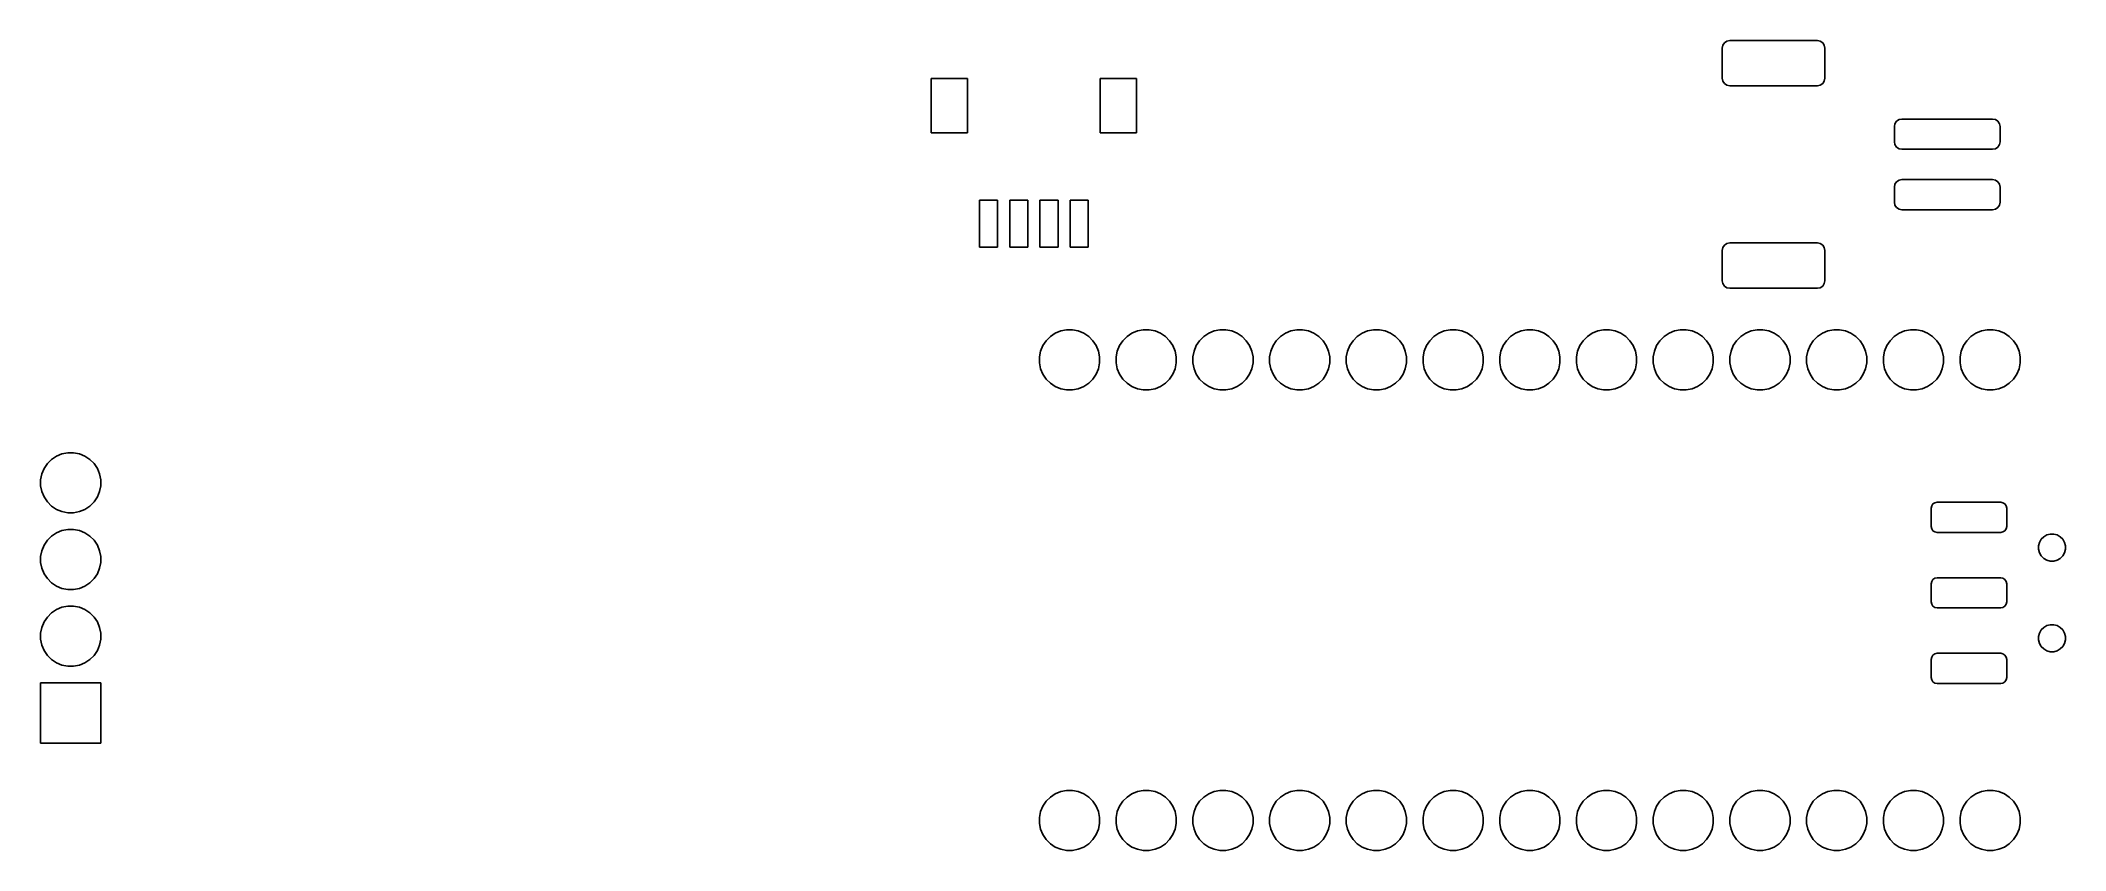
# Model space of a CAD drawing. Extents: x 144 to 211, y -95 to -68.2.
import ezdxf

# ---------------------------------------------------------------- set-up
doc = ezdxf.new("R2010")
doc.units = 0
doc.layers.add('BLACK', color=7, linetype='CONTINUOUS')

msp = doc.modelspace()

# ---------------------------------------------------------------- linework, layer by layer
at = {"layer": 'BLACK', "linetype": 'CONTINUOUS'}
for p, q in [((199.69903, -68.39433), (199.753224, -68.313224)), ((199.753224, -68.313224), (199.83433, -68.25903)), ((199.83433, -68.25903), (199.930002, -68.240001)), ((199.930002, -68.240001), (202.829999, -68.24)), ((202.829999, -68.24), (202.92567, -68.25903)), ((202.92567, -68.25903), (203.006776, -68.313224)), ((203.006776, -68.313224), (203.06097, -68.39433)), ((199.68, -68.490001), (199.69903, -68.39433)), ((199.680001, -69.489998), (199.68, -68.490001)), ((203.06097, -68.39433), (203.079999, -68.490002)), ((203.079999, -68.490002), (203.08, -69.489999)), ((173.49, -71.3), (173.49, -69.5)), ((173.49, -69.5), (174.69, -69.5)), ((174.69, -69.5), (174.69, -71.3)), ((179.09, -71.3), (179.09, -69.5)), ((179.09, -69.5), (180.29, -69.5)), ((180.29, -69.5), (180.29, -71.3)), ((199.69903, -69.58567), (199.680001, -69.489998)), ((199.753224, -69.666776), (199.69903, -69.58567)), ((199.83433, -69.72097), (199.753224, -69.666776)), ((199.930001, -69.74), (199.83433, -69.72097)), ((202.92567, -69.72097), (202.829998, -69.739999)), ((203.006776, -69.666776), (202.92567, -69.72097)), ((203.06097, -69.58567), (203.006776, -69.666776)), ((203.08, -69.489999), (203.06097, -69.58567)), ((202.829998, -69.739999), (199.930001, -69.74)), ((205.38, -71.09), (205.39903, -70.994329)), ((205.39903, -70.994329), (205.453223, -70.913223)), ((205.453223, -70.913223), (205.534329, -70.85903)), ((205.534329, -70.85903), (205.63, -70.84)), ((205.63, -70.84), (208.63, -70.84)), ((208.63, -70.84), (208.725671, -70.85903)), ((208.725671, -70.85903), (208.806777, -70.913223)), ((208.806777, -70.913223), (208.86097, -70.994329)), ((208.86097, -70.994329), (208.88, -71.09)), ((174.69, -71.3), (173.49, -71.3)), ((180.29, -71.3), (179.09, -71.3)), ((205.38, -71.59), (205.38, -71.09)), ((205.39903, -71.685671), (205.38, -71.59)), ((205.453223, -71.766777), (205.39903, -71.685671)), ((208.86097, -71.685671), (208.806777, -71.766777)), ((208.88, -71.59), (208.86097, -71.685671)), ((208.88, -71.09), (208.88, -71.59)), ((205.534329, -71.82097), (205.453223, -71.766777)), ((205.63, -71.84), (205.534329, -71.82097)), ((208.63, -71.84), (205.63, -71.84)), ((208.725671, -71.82097), (208.63, -71.84)), ((208.806777, -71.766777), (208.725671, -71.82097)), ((205.38, -73.09), (205.39903, -72.994329)), ((205.39903, -72.994329), (205.453223, -72.913223)), ((205.453223, -72.913223), (205.534329, -72.85903)), ((205.534329, -72.85903), (205.63, -72.84)), ((205.63, -72.84), (208.63, -72.84)), ((208.63, -72.84), (208.725671, -72.85903)), ((208.725671, -72.85903), (208.806777, -72.913223)), ((208.806777, -72.913223), (208.86097, -72.994329)), ((208.86097, -72.994329), (208.88, -73.09)), ((175.09, -75.075), (175.09, -73.525)), ((175.09, -73.525), (175.69, -73.525)), ((175.69, -73.525), (175.69, -75.075)), ((176.09, -75.075), (176.09, -73.525)), ((176.09, -73.525), (176.69, -73.525)), ((176.69, -73.525), (176.69, -75.075)), ((177.09, -75.075), (177.09, -73.525)), ((177.09, -73.525), (177.69, -73.525)), ((177.69, -73.525), (177.69, -75.075)), ((178.09, -75.075), (178.09, -73.525)), ((178.09, -73.525), (178.69, -73.525)), ((178.69, -73.525), (178.69, -75.075)), ((205.38, -73.59), (205.38, -73.09)), ((205.39903, -73.685671), (205.38, -73.59)), ((205.453223, -73.766777), (205.39903, -73.685671)), ((208.86097, -73.685671), (208.806777, -73.766777)), ((208.88, -73.59), (208.86097, -73.685671)), ((208.88, -73.09), (208.88, -73.59)), ((205.534329, -73.82097), (205.453223, -73.766777)), ((205.63, -73.84), (205.534329, -73.82097)), ((208.63, -73.84), (205.63, -73.84)), ((208.725671, -73.82097), (208.63, -73.84)), ((208.806777, -73.766777), (208.725671, -73.82097)), ((175.69, -75.075), (175.09, -75.075)), ((176.69, -75.075), (176.09, -75.075)), ((177.69, -75.075), (177.09, -75.075)), ((178.69, -75.075), (178.09, -75.075)), ((199.69903, -75.09433), (199.753224, -75.013224)), ((199.753224, -75.013224), (199.83433, -74.95903)), ((199.83433, -74.95903), (199.930002, -74.940001)), ((199.930002, -74.940001), (202.829999, -74.94)), ((202.829999, -74.94), (202.92567, -74.95903)), ((202.92567, -74.95903), (203.006776, -75.013224)), ((203.006776, -75.013224), (203.06097, -75.09433)), ((199.68, -75.190001), (199.69903, -75.09433)), ((199.680001, -76.189998), (199.68, -75.190001)), ((203.06097, -75.09433), (203.079999, -75.190002)), ((203.079999, -75.190002), (203.08, -76.189999)), ((199.69903, -76.28567), (199.680001, -76.189998)), ((199.753224, -76.366776), (199.69903, -76.28567)), ((199.83433, -76.42097), (199.753224, -76.366776)), ((199.930001, -76.44), (199.83433, -76.42097)), ((202.92567, -76.42097), (202.829998, -76.439999)), ((203.006776, -76.366776), (202.92567, -76.42097)), ((203.06097, -76.28567), (203.006776, -76.366776)), ((203.08, -76.189999), (203.06097, -76.28567)), ((202.829998, -76.439999), (199.930001, -76.44)), ((177.11306, -78.519706), (177.188079, -78.338594)), ((177.188079, -78.338594), (177.29699, -78.175598)), ((177.29699, -78.175598), (177.435607, -78.036981)), ((177.435607, -78.036981), (177.598603, -77.92807)), ((177.598603, -77.92807), (177.779715, -77.853051)), ((177.779715, -77.853051), (177.971983, -77.814806)), ((177.971983, -77.814806), (178.168017, -77.814806)), ((178.168017, -77.814806), (178.360285, -77.853051)), ((178.360285, -77.853051), (178.541397, -77.92807)), ((178.541397, -77.92807), (178.704393, -78.036981)), ((178.704393, -78.036981), (178.84301, -78.175598)), ((178.84301, -78.175598), (178.951921, -78.338594)), ((178.951921, -78.338594), (179.02694, -78.519706)), ((179.65306, -78.519706), (179.728079, -78.338594)), ((179.728079, -78.338594), (179.83699, -78.175598)), ((179.83699, -78.175598), (179.975607, -78.036981)), ((179.975607, -78.036981), (180.138603, -77.92807)), ((180.138603, -77.92807), (180.319715, -77.853051)), ((180.319715, -77.853051), (180.511983, -77.814806)), ((180.511983, -77.814806), (180.708017, -77.814806)), ((180.708017, -77.814806), (180.900285, -77.853051)), ((180.900285, -77.853051), (181.081397, -77.92807)), ((181.081397, -77.92807), (181.244393, -78.036981)), ((181.244393, -78.036981), (181.38301, -78.175598)), ((181.38301, -78.175598), (181.491921, -78.338594)), ((181.491921, -78.338594), (181.56694, -78.519706)), ((182.19306, -78.519706), (182.268079, -78.338594)), ((182.268079, -78.338594), (182.37699, -78.175598)), ((182.37699, -78.175598), (182.515607, -78.036981)), ((182.515607, -78.036981), (182.678603, -77.92807)), ((182.678603, -77.92807), (182.859715, -77.853051)), ((182.859715, -77.853051), (183.051983, -77.814806)), ((183.051983, -77.814806), (183.248017, -77.814806)), ((183.248017, -77.814806), (183.440285, -77.853051)), ((183.440285, -77.853051), (183.621397, -77.92807)), ((183.621397, -77.92807), (183.784393, -78.036981)), ((183.784393, -78.036981), (183.92301, -78.175598)), ((183.92301, -78.175598), (184.031921, -78.338594)), ((184.031921, -78.338594), (184.10694, -78.519706)), ((184.73306, -78.519706), (184.808079, -78.338594)), ((184.808079, -78.338594), (184.91699, -78.175598)), ((184.91699, -78.175598), (185.055607, -78.036981)), ((185.055607, -78.036981), (185.218603, -77.92807)), ((185.218603, -77.92807), (185.399715, -77.853051)), ((185.399715, -77.853051), (185.591983, -77.814806)), ((185.591983, -77.814806), (185.788017, -77.814806)), ((185.788017, -77.814806), (185.980285, -77.853051)), ((185.980285, -77.853051), (186.161397, -77.92807)), ((186.161397, -77.92807), (186.324393, -78.036981)), ((186.324393, -78.036981), (186.46301, -78.175598)), ((186.46301, -78.175598), (186.571921, -78.338594)), ((186.571921, -78.338594), (186.64694, -78.519706)), ((187.27306, -78.519706), (187.348079, -78.338594)), ((187.348079, -78.338594), (187.45699, -78.175598)), ((187.45699, -78.175598), (187.595607, -78.036981)), ((187.595607, -78.036981), (187.758603, -77.92807)), ((187.758603, -77.92807), (187.939715, -77.853051)), ((187.939715, -77.853051), (188.131983, -77.814806)), ((188.131983, -77.814806), (188.328017, -77.814806)), ((188.328017, -77.814806), (188.520285, -77.853051)), ((188.520285, -77.853051), (188.701397, -77.92807)), ((188.701397, -77.92807), (188.864393, -78.036981)), ((188.864393, -78.036981), (189.00301, -78.175598)), ((189.00301, -78.175598), (189.111921, -78.338594)), ((189.111921, -78.338594), (189.18694, -78.519706)), ((189.81306, -78.519706), (189.888079, -78.338594)), ((189.888079, -78.338594), (189.99699, -78.175598)), ((189.99699, -78.175598), (190.135607, -78.036981)), ((190.135607, -78.036981), (190.298603, -77.92807)), ((190.298603, -77.92807), (190.479715, -77.853051)), ((190.479715, -77.853051), (190.671983, -77.814806)), ((190.671983, -77.814806), (190.868017, -77.814806)), ((190.868017, -77.814806), (191.060285, -77.853051)), ((191.060285, -77.853051), (191.241397, -77.92807)), ((191.241397, -77.92807), (191.404393, -78.036981)), ((191.404393, -78.036981), (191.54301, -78.175598)), ((191.54301, -78.175598), (191.651921, -78.338594)), ((191.651921, -78.338594), (191.72694, -78.519706)), ((192.35306, -78.519706), (192.428079, -78.338594)), ((192.428079, -78.338594), (192.53699, -78.175598)), ((192.53699, -78.175598), (192.675607, -78.036981)), ((192.675607, -78.036981), (192.838603, -77.92807)), ((192.838603, -77.92807), (193.019715, -77.853051)), ((193.019715, -77.853051), (193.211983, -77.814806)), ((193.211983, -77.814806), (193.408017, -77.814806)), ((193.408017, -77.814806), (193.600285, -77.853051)), ((193.600285, -77.853051), (193.781397, -77.92807)), ((193.781397, -77.92807), (193.944393, -78.036981)), ((193.944393, -78.036981), (194.08301, -78.175598)), ((194.08301, -78.175598), (194.191921, -78.338594)), ((194.191921, -78.338594), (194.26694, -78.519706)), ((194.89306, -78.519706), (194.968079, -78.338594)), ((194.968079, -78.338594), (195.07699, -78.175598)), ((195.07699, -78.175598), (195.215607, -78.036981)), ((195.215607, -78.036981), (195.378603, -77.92807)), ((195.378603, -77.92807), (195.559715, -77.853051)), ((195.559715, -77.853051), (195.751983, -77.814806)), ((195.751983, -77.814806), (195.948017, -77.814806)), ((195.948017, -77.814806), (196.140285, -77.853051)), ((196.140285, -77.853051), (196.321397, -77.92807)), ((196.321397, -77.92807), (196.484393, -78.036981)), ((196.484393, -78.036981), (196.62301, -78.175598)), ((196.62301, -78.175598), (196.731921, -78.338594)), ((196.731921, -78.338594), (196.80694, -78.519706)), ((197.43306, -78.519706), (197.508079, -78.338594)), ((197.508079, -78.338594), (197.61699, -78.175598)), ((197.61699, -78.175598), (197.755607, -78.036981)), ((197.755607, -78.036981), (197.918603, -77.92807)), ((197.918603, -77.92807), (198.099715, -77.853051)), ((198.099715, -77.853051), (198.291983, -77.814806)), ((198.291983, -77.814806), (198.488017, -77.814806)), ((198.488017, -77.814806), (198.680285, -77.853051)), ((198.680285, -77.853051), (198.861397, -77.92807)), ((198.861397, -77.92807), (199.024393, -78.036981)), ((199.024393, -78.036981), (199.16301, -78.175598)), ((199.16301, -78.175598), (199.271921, -78.338594)), ((199.271921, -78.338594), (199.34694, -78.519706)), ((199.97306, -78.519706), (200.048079, -78.338594)), ((200.048079, -78.338594), (200.15699, -78.175598)), ((200.15699, -78.175598), (200.295607, -78.036981)), ((200.295607, -78.036981), (200.458603, -77.92807)), ((200.458603, -77.92807), (200.639715, -77.853051)), ((200.639715, -77.853051), (200.831983, -77.814806)), ((200.831983, -77.814806), (201.028017, -77.814806)), ((201.028017, -77.814806), (201.220285, -77.853051)), ((201.220285, -77.853051), (201.401397, -77.92807)), ((201.401397, -77.92807), (201.564393, -78.036981)), ((201.564393, -78.036981), (201.70301, -78.175598)), ((201.70301, -78.175598), (201.811921, -78.338594)), ((201.811921, -78.338594), (201.88694, -78.519706)), ((202.51306, -78.519706), (202.588079, -78.338594)), ((202.588079, -78.338594), (202.69699, -78.175598)), ((202.69699, -78.175598), (202.835607, -78.036981)), ((202.835607, -78.036981), (202.998603, -77.92807)), ((202.998603, -77.92807), (203.179715, -77.853051)), ((203.179715, -77.853051), (203.371983, -77.814806)), ((203.371983, -77.814806), (203.568017, -77.814806)), ((203.568017, -77.814806), (203.760285, -77.853051)), ((203.760285, -77.853051), (203.941397, -77.92807)), ((203.941397, -77.92807), (204.104393, -78.036981)), ((204.104393, -78.036981), (204.24301, -78.175598)), ((204.24301, -78.175598), (204.351921, -78.338594)), ((204.351921, -78.338594), (204.42694, -78.519706)), ((205.05306, -78.519706), (205.128079, -78.338594)), ((205.128079, -78.338594), (205.23699, -78.175598)), ((205.23699, -78.175598), (205.375607, -78.036981)), ((205.375607, -78.036981), (205.538603, -77.92807)), ((205.538603, -77.92807), (205.719715, -77.853051)), ((205.719715, -77.853051), (205.911983, -77.814806)), ((205.911983, -77.814806), (206.108017, -77.814806)), ((206.108017, -77.814806), (206.300285, -77.853051)), ((206.300285, -77.853051), (206.481397, -77.92807)), ((206.481397, -77.92807), (206.644393, -78.036981)), ((206.644393, -78.036981), (206.78301, -78.175598)), ((206.78301, -78.175598), (206.891921, -78.338594)), ((206.891921, -78.338594), (206.96694, -78.519706)), ((207.59306, -78.519706), (207.668079, -78.338594)), ((207.668079, -78.338594), (207.77699, -78.175598)), ((207.77699, -78.175598), (207.915607, -78.036981)), ((207.915607, -78.036981), (208.078603, -77.92807)), ((208.078603, -77.92807), (208.259715, -77.853051)), ((208.259715, -77.853051), (208.451983, -77.814806)), ((208.451983, -77.814806), (208.648017, -77.814806)), ((208.648017, -77.814806), (208.840285, -77.853051)), ((208.840285, -77.853051), (209.021397, -77.92807)), ((209.021397, -77.92807), (209.184393, -78.036981)), ((209.184393, -78.036981), (209.32301, -78.175598)), ((209.32301, -78.175598), (209.431921, -78.338594)), ((209.431921, -78.338594), (209.50694, -78.519706)), ((177.074815, -78.711974), (177.11306, -78.519706)), ((177.074815, -78.908008), (177.074815, -78.711974)), ((177.11306, -79.100276), (177.074815, -78.908008)), ((177.188079, -79.281388), (177.11306, -79.100276)), ((179.02694, -79.100276), (178.951921, -79.281388)), ((179.02694, -78.519706), (179.065185, -78.711974)), ((179.065185, -78.908008), (179.02694, -79.100276)), ((179.065185, -78.711974), (179.065185, -78.908008)), ((179.614815, -78.711974), (179.65306, -78.519706)), ((179.614815, -78.908008), (179.614815, -78.711974)), ((179.65306, -79.100276), (179.614815, -78.908008)), ((179.728079, -79.281388), (179.65306, -79.100276)), ((181.56694, -79.100276), (181.491921, -79.281388)), ((181.56694, -78.519706), (181.605185, -78.711974)), ((181.605185, -78.908008), (181.56694, -79.100276)), ((181.605185, -78.711974), (181.605185, -78.908008)), ((182.154815, -78.711974), (182.19306, -78.519706)), ((182.154815, -78.908008), (182.154815, -78.711974)), ((182.19306, -79.100276), (182.154815, -78.908008)), ((182.268079, -79.281388), (182.19306, -79.100276)), ((184.10694, -79.100276), (184.031921, -79.281388)), ((184.10694, -78.519706), (184.145185, -78.711974)), ((184.145185, -78.908008), (184.10694, -79.100276)), ((184.145185, -78.711974), (184.145185, -78.908008)), ((184.694815, -78.711974), (184.73306, -78.519706)), ((184.694815, -78.908008), (184.694815, -78.711974)), ((184.73306, -79.100276), (184.694815, -78.908008)), ((184.808079, -79.281388), (184.73306, -79.100276)), ((186.64694, -79.100276), (186.571921, -79.281388)), ((186.64694, -78.519706), (186.685185, -78.711974)), ((186.685185, -78.908008), (186.64694, -79.100276)), ((186.685185, -78.711974), (186.685185, -78.908008)), ((187.234815, -78.711974), (187.27306, -78.519706)), ((187.234815, -78.908008), (187.234815, -78.711974)), ((187.27306, -79.100276), (187.234815, -78.908008)), ((187.348079, -79.281388), (187.27306, -79.100276)), ((189.18694, -79.100276), (189.111921, -79.281388)), ((189.18694, -78.519706), (189.225185, -78.711974)), ((189.225185, -78.908008), (189.18694, -79.100276)), ((189.225185, -78.711974), (189.225185, -78.908008)), ((189.774815, -78.711974), (189.81306, -78.519706)), ((189.774815, -78.908008), (189.774815, -78.711974)), ((189.81306, -79.100276), (189.774815, -78.908008)), ((189.888079, -79.281388), (189.81306, -79.100276)), ((191.72694, -79.100276), (191.651921, -79.281388)), ((191.72694, -78.519706), (191.765185, -78.711974)), ((191.765185, -78.908008), (191.72694, -79.100276)), ((191.765185, -78.711974), (191.765185, -78.908008)), ((192.314815, -78.711974), (192.35306, -78.519706)), ((192.314815, -78.908008), (192.314815, -78.711974)), ((192.35306, -79.100276), (192.314815, -78.908008)), ((192.428079, -79.281388), (192.35306, -79.100276)), ((194.26694, -79.100276), (194.191921, -79.281388)), ((194.26694, -78.519706), (194.305185, -78.711974)), ((194.305185, -78.908008), (194.26694, -79.100276)), ((194.305185, -78.711974), (194.305185, -78.908008)), ((194.854815, -78.711974), (194.89306, -78.519706)), ((194.854815, -78.908008), (194.854815, -78.711974)), ((194.89306, -79.100276), (194.854815, -78.908008)), ((194.968079, -79.281388), (194.89306, -79.100276)), ((196.80694, -79.100276), (196.731921, -79.281388)), ((196.80694, -78.519706), (196.845185, -78.711974)), ((196.845185, -78.908008), (196.80694, -79.100276)), ((196.845185, -78.711974), (196.845185, -78.908008)), ((197.394815, -78.711974), (197.43306, -78.519706)), ((197.394815, -78.908008), (197.394815, -78.711974)), ((197.43306, -79.100276), (197.394815, -78.908008)), ((197.508079, -79.281388), (197.43306, -79.100276)), ((199.34694, -79.100276), (199.271921, -79.281388)), ((199.34694, -78.519706), (199.385185, -78.711974)), ((199.385185, -78.908008), (199.34694, -79.100276)), ((199.385185, -78.711974), (199.385185, -78.908008)), ((199.934815, -78.711974), (199.97306, -78.519706)), ((199.934815, -78.908008), (199.934815, -78.711974)), ((199.97306, -79.100276), (199.934815, -78.908008)), ((200.048079, -79.281388), (199.97306, -79.100276)), ((201.88694, -79.100276), (201.811921, -79.281388)), ((201.88694, -78.519706), (201.925185, -78.711974)), ((201.925185, -78.908008), (201.88694, -79.100276)), ((201.925185, -78.711974), (201.925185, -78.908008)), ((202.474815, -78.711974), (202.51306, -78.519706)), ((202.474815, -78.908008), (202.474815, -78.711974)), ((202.51306, -79.100276), (202.474815, -78.908008)), ((202.588079, -79.281388), (202.51306, -79.100276)), ((204.42694, -79.100276), (204.351921, -79.281388)), ((204.42694, -78.519706), (204.465185, -78.711974)), ((204.465185, -78.908008), (204.42694, -79.100276)), ((204.465185, -78.711974), (204.465185, -78.908008)), ((205.014815, -78.711974), (205.05306, -78.519706)), ((205.014815, -78.908008), (205.014815, -78.711974)), ((205.05306, -79.100276), (205.014815, -78.908008)), ((205.128079, -79.281388), (205.05306, -79.100276)), ((206.96694, -79.100276), (206.891921, -79.281388)), ((206.96694, -78.519706), (207.005185, -78.711974)), ((207.005185, -78.908008), (206.96694, -79.100276)), ((207.005185, -78.711974), (207.005185, -78.908008)), ((207.554815, -78.711974), (207.59306, -78.519706)), ((207.554815, -78.908008), (207.554815, -78.711974)), ((207.59306, -79.100276), (207.554815, -78.908008)), ((207.668079, -79.281388), (207.59306, -79.100276)), ((209.50694, -79.100276), (209.431921, -79.281388)), ((209.50694, -78.519706), (209.545185, -78.711974)), ((209.545185, -78.908008), (209.50694, -79.100276)), ((209.545185, -78.711974), (209.545185, -78.908008)), ((177.29699, -79.444384), (177.188079, -79.281388)), ((177.435607, -79.583001), (177.29699, -79.444384)), ((177.598603, -79.691912), (177.435607, -79.583001)), ((177.779715, -79.766931), (177.598603, -79.691912)), ((177.971983, -79.805176), (177.779715, -79.766931)), ((178.360285, -79.766931), (178.168017, -79.805176)), ((178.541397, -79.691912), (178.360285, -79.766931)), ((178.704393, -79.583001), (178.541397, -79.691912)), ((178.84301, -79.444384), (178.704393, -79.583001)), ((178.951921, -79.281388), (178.84301, -79.444384)), ((179.83699, -79.444384), (179.728079, -79.281388)), ((179.975607, -79.583001), (179.83699, -79.444384)), ((180.138603, -79.691912), (179.975607, -79.583001)), ((180.319715, -79.766931), (180.138603, -79.691912)), ((180.511983, -79.805176), (180.319715, -79.766931)), ((180.900285, -79.766931), (180.708017, -79.805176)), ((181.081397, -79.691912), (180.900285, -79.766931)), ((181.244393, -79.583001), (181.081397, -79.691912)), ((181.38301, -79.444384), (181.244393, -79.583001)), ((181.491921, -79.281388), (181.38301, -79.444384)), ((182.37699, -79.444384), (182.268079, -79.281388)), ((182.515607, -79.583001), (182.37699, -79.444384)), ((182.678603, -79.691912), (182.515607, -79.583001)), ((182.859715, -79.766931), (182.678603, -79.691912)), ((183.051983, -79.805176), (182.859715, -79.766931)), ((183.440285, -79.766931), (183.248017, -79.805176)), ((183.621397, -79.691912), (183.440285, -79.766931)), ((183.784393, -79.583001), (183.621397, -79.691912)), ((183.92301, -79.444384), (183.784393, -79.583001)), ((184.031921, -79.281388), (183.92301, -79.444384)), ((184.91699, -79.444384), (184.808079, -79.281388)), ((185.055607, -79.583001), (184.91699, -79.444384)), ((185.218603, -79.691912), (185.055607, -79.583001)), ((185.399715, -79.766931), (185.218603, -79.691912)), ((185.591983, -79.805176), (185.399715, -79.766931)), ((185.980285, -79.766931), (185.788017, -79.805176)), ((186.161397, -79.691912), (185.980285, -79.766931)), ((186.324393, -79.583001), (186.161397, -79.691912)), ((186.46301, -79.444384), (186.324393, -79.583001)), ((186.571921, -79.281388), (186.46301, -79.444384)), ((187.45699, -79.444384), (187.348079, -79.281388)), ((187.595607, -79.583001), (187.45699, -79.444384)), ((187.758603, -79.691912), (187.595607, -79.583001)), ((187.939715, -79.766931), (187.758603, -79.691912)), ((188.131983, -79.805176), (187.939715, -79.766931)), ((188.520285, -79.766931), (188.328017, -79.805176)), ((188.701397, -79.691912), (188.520285, -79.766931)), ((188.864393, -79.583001), (188.701397, -79.691912)), ((189.00301, -79.444384), (188.864393, -79.583001)), ((189.111921, -79.281388), (189.00301, -79.444384)), ((189.99699, -79.444384), (189.888079, -79.281388)), ((190.135607, -79.583001), (189.99699, -79.444384)), ((190.298603, -79.691912), (190.135607, -79.583001)), ((190.479715, -79.766931), (190.298603, -79.691912)), ((190.671983, -79.805176), (190.479715, -79.766931)), ((191.060285, -79.766931), (190.868017, -79.805176)), ((191.241397, -79.691912), (191.060285, -79.766931)), ((191.404393, -79.583001), (191.241397, -79.691912)), ((191.54301, -79.444384), (191.404393, -79.583001)), ((191.651921, -79.281388), (191.54301, -79.444384)), ((192.53699, -79.444384), (192.428079, -79.281388)), ((192.675607, -79.583001), (192.53699, -79.444384)), ((192.838603, -79.691912), (192.675607, -79.583001)), ((193.019715, -79.766931), (192.838603, -79.691912)), ((193.211983, -79.805176), (193.019715, -79.766931)), ((193.600285, -79.766931), (193.408017, -79.805176)), ((193.781397, -79.691912), (193.600285, -79.766931)), ((193.944393, -79.583001), (193.781397, -79.691912)), ((194.08301, -79.444384), (193.944393, -79.583001)), ((194.191921, -79.281388), (194.08301, -79.444384)), ((195.07699, -79.444384), (194.968079, -79.281388)), ((195.215607, -79.583001), (195.07699, -79.444384)), ((195.378603, -79.691912), (195.215607, -79.583001)), ((195.559715, -79.766931), (195.378603, -79.691912)), ((195.751983, -79.805176), (195.559715, -79.766931)), ((196.140285, -79.766931), (195.948017, -79.805176)), ((196.321397, -79.691912), (196.140285, -79.766931)), ((196.484393, -79.583001), (196.321397, -79.691912)), ((196.62301, -79.444384), (196.484393, -79.583001)), ((196.731921, -79.281388), (196.62301, -79.444384)), ((197.61699, -79.444384), (197.508079, -79.281388)), ((197.755607, -79.583001), (197.61699, -79.444384)), ((197.918603, -79.691912), (197.755607, -79.583001)), ((198.099715, -79.766931), (197.918603, -79.691912)), ((198.291983, -79.805176), (198.099715, -79.766931)), ((198.680285, -79.766931), (198.488017, -79.805176)), ((198.861397, -79.691912), (198.680285, -79.766931)), ((199.024393, -79.583001), (198.861397, -79.691912)), ((199.16301, -79.444384), (199.024393, -79.583001)), ((199.271921, -79.281388), (199.16301, -79.444384)), ((200.15699, -79.444384), (200.048079, -79.281388)), ((200.295607, -79.583001), (200.15699, -79.444384)), ((200.458603, -79.691912), (200.295607, -79.583001)), ((200.639715, -79.766931), (200.458603, -79.691912)), ((200.831983, -79.805176), (200.639715, -79.766931)), ((201.220285, -79.766931), (201.028017, -79.805176)), ((201.401397, -79.691912), (201.220285, -79.766931)), ((201.564393, -79.583001), (201.401397, -79.691912)), ((201.70301, -79.444384), (201.564393, -79.583001)), ((201.811921, -79.281388), (201.70301, -79.444384)), ((202.69699, -79.444384), (202.588079, -79.281388)), ((202.835607, -79.583001), (202.69699, -79.444384)), ((202.998603, -79.691912), (202.835607, -79.583001)), ((203.179715, -79.766931), (202.998603, -79.691912)), ((203.371983, -79.805176), (203.179715, -79.766931)), ((203.760285, -79.766931), (203.568017, -79.805176)), ((203.941397, -79.691912), (203.760285, -79.766931)), ((204.104393, -79.583001), (203.941397, -79.691912)), ((204.24301, -79.444384), (204.104393, -79.583001)), ((204.351921, -79.281388), (204.24301, -79.444384)), ((205.23699, -79.444384), (205.128079, -79.281388)), ((205.375607, -79.583001), (205.23699, -79.444384)), ((205.538603, -79.691912), (205.375607, -79.583001)), ((205.719715, -79.766931), (205.538603, -79.691912)), ((205.911983, -79.805176), (205.719715, -79.766931)), ((206.300285, -79.766931), (206.108017, -79.805176)), ((206.481397, -79.691912), (206.300285, -79.766931)), ((206.644393, -79.583001), (206.481397, -79.691912)), ((206.78301, -79.444384), (206.644393, -79.583001)), ((206.891921, -79.281388), (206.78301, -79.444384)), ((207.77699, -79.444384), (207.668079, -79.281388)), ((207.915607, -79.583001), (207.77699, -79.444384)), ((208.078603, -79.691912), (207.915607, -79.583001)), ((208.259715, -79.766931), (208.078603, -79.691912)), ((208.451983, -79.805176), (208.259715, -79.766931)), ((208.840285, -79.766931), (208.648017, -79.805176)), ((209.021397, -79.691912), (208.840285, -79.766931)), ((209.184393, -79.583001), (209.021397, -79.691912)), ((209.32301, -79.444384), (209.184393, -79.583001)), ((209.431921, -79.281388), (209.32301, -79.444384)), ((178.168017, -79.805176), (177.971983, -79.805176)), ((180.708017, -79.805176), (180.511983, -79.805176)), ((183.248017, -79.805176), (183.051983, -79.805176)), ((185.788017, -79.805176), (185.591983, -79.805176)), ((188.328017, -79.805176), (188.131983, -79.805176)), ((190.868017, -79.805176), (190.671983, -79.805176)), ((193.408017, -79.805176), (193.211983, -79.805176)), ((195.948017, -79.805176), (195.751983, -79.805176)), ((198.488017, -79.805176), (198.291983, -79.805176)), ((201.028017, -79.805176), (200.831983, -79.805176)), ((203.568017, -79.805176), (203.371983, -79.805176)), ((206.108017, -79.805176), (205.911983, -79.805176)), ((208.648017, -79.805176), (208.451983, -79.805176)), ((144.04306, -82.584715), (144.118079, -82.403603)), ((144.118079, -82.403603), (144.22699, -82.240607)), ((144.22699, -82.240607), (144.365607, -82.10199)), ((144.365607, -82.10199), (144.528603, -81.993079)), ((144.528603, -81.993079), (144.709715, -81.91806)), ((144.709715, -81.91806), (144.901983, -81.879815)), ((144.901983, -81.879815), (145.098017, -81.879815)), ((145.098017, -81.879815), (145.290285, -81.91806)), ((145.290285, -81.91806), (145.471397, -81.993079)), ((145.471397, -81.993079), (145.634393, -82.10199)), ((145.634393, -82.10199), (145.77301, -82.240607)), ((145.77301, -82.240607), (145.881921, -82.403603)), ((145.881921, -82.403603), (145.95694, -82.584715)), ((144.004815, -82.776983), (144.04306, -82.584715)), ((144.004815, -82.973017), (144.004815, -82.776983)), ((144.04306, -83.165285), (144.004815, -82.973017)), ((145.95694, -82.584715), (145.995185, -82.776983)), ((145.995185, -82.973017), (145.95694, -83.165285)), ((145.995185, -82.776983), (145.995185, -82.973017)), ((144.118079, -83.346397), (144.04306, -83.165285)), ((144.22699, -83.509393), (144.118079, -83.346397)), ((144.365607, -83.64801), (144.22699, -83.509393)), ((144.528603, -83.756921), (144.365607, -83.64801)), ((144.709715, -83.83194), (144.528603, -83.756921)), ((145.471397, -83.756921), (145.290285, -83.83194)), ((145.634393, -83.64801), (145.471397, -83.756921)), ((145.77301, -83.509393), (145.634393, -83.64801)), ((145.881921, -83.346397), (145.77301, -83.509393)), ((145.95694, -83.165285), (145.881921, -83.346397)), ((206.6, -83.72), (206.615224, -83.643463)), ((206.6, -84.32), (206.6, -83.72)), ((206.615224, -83.643463), (206.658579, -83.578579)), ((206.658579, -83.578579), (206.723463, -83.535224)), ((206.723463, -83.535224), (206.8, -83.52)), ((206.8, -83.52), (208.9, -83.52)), ((208.9, -83.52), (208.976537, -83.535224)), ((208.976537, -83.535224), (209.041421, -83.578579)), ((209.041421, -83.578579), (209.084776, -83.643463)), ((209.084776, -83.643463), (209.1, -83.72)), ((209.1, -83.72), (209.1, -84.32)), ((144.528603, -84.533079), (144.709715, -84.45806)), ((144.901983, -83.870185), (144.709715, -83.83194)), ((144.709715, -84.45806), (144.901983, -84.419815)), ((145.098017, -83.870185), (144.901983, -83.870185)), ((144.901983, -84.419815), (145.098017, -84.419815)), ((145.290285, -83.83194), (145.098017, -83.870185)), ((145.098017, -84.419815), (145.290285, -84.45806)), ((145.290285, -84.45806), (145.471397, -84.533079)), ((206.615224, -84.396537), (206.6, -84.32)), ((206.658579, -84.461421), (206.615224, -84.396537)), ((206.723463, -84.504776), (206.658579, -84.461421)), ((209.041421, -84.461421), (208.976537, -84.504776)), ((209.084776, -84.396537), (209.041421, -84.461421)), ((209.1, -84.32), (209.084776, -84.396537)), ((144.004815, -85.316983), (144.04306, -85.124715)), ((144.04306, -85.124715), (144.118079, -84.943603)), ((144.118079, -84.943603), (144.22699, -84.780607)), ((144.22699, -84.780607), (144.365607, -84.64199)), ((144.365607, -84.64199), (144.528603, -84.533079)), ((145.471397, -84.533079), (145.634393, -84.64199)), ((145.634393, -84.64199), (145.77301, -84.780607)), ((145.77301, -84.780607), (145.881921, -84.943603)), ((145.881921, -84.943603), (145.95694, -85.124715)), ((145.95694, -85.124715), (145.995185, -85.316983)), ((206.8, -84.52), (206.723463, -84.504776)), ((208.9, -84.52), (206.8, -84.52)), ((208.976537, -84.504776), (208.9, -84.52)), ((210.15385, -84.961263), (210.184254, -84.847792)), ((210.15385, -85.078737), (210.15385, -84.961263)), ((210.184254, -85.192208), (210.15385, -85.078737)), ((210.184254, -84.847792), (210.242991, -84.746057)), ((210.242991, -84.746057), (210.326057, -84.662991)), ((210.326057, -84.662991), (210.427792, -84.604254)), ((210.427792, -84.604254), (210.541263, -84.57385)), ((210.541263, -84.57385), (210.658737, -84.57385)), ((210.658737, -84.57385), (210.772208, -84.604254)), ((210.772208, -84.604254), (210.873943, -84.662991)), ((210.873943, -84.662991), (210.957009, -84.746057)), ((210.957009, -84.746057), (211.015746, -84.847792)), ((211.015746, -84.847792), (211.04615, -84.961263)), ((211.04615, -85.078737), (211.015746, -85.192208)), ((211.04615, -84.961263), (211.04615, -85.078737)), ((144.004815, -85.513017), (144.004815, -85.316983)), ((144.04306, -85.705285), (144.004815, -85.513017)), ((144.118079, -85.886397), (144.04306, -85.705285)), ((145.95694, -85.705285), (145.881921, -85.886397)), ((145.995185, -85.513017), (145.95694, -85.705285)), ((145.995185, -85.316983), (145.995185, -85.513017)), ((210.242991, -85.293943), (210.184254, -85.192208)), ((210.326057, -85.377009), (210.242991, -85.293943)), ((210.427792, -85.435746), (210.326057, -85.377009)), ((210.541263, -85.46615), (210.427792, -85.435746)), ((210.658737, -85.46615), (210.541263, -85.46615)), ((210.772208, -85.435746), (210.658737, -85.46615)), ((210.873943, -85.377009), (210.772208, -85.435746)), ((210.957009, -85.293943), (210.873943, -85.377009)), ((211.015746, -85.192208), (210.957009, -85.293943)), ((144.22699, -86.049393), (144.118079, -85.886397)), ((144.365607, -86.18801), (144.22699, -86.049393)), ((144.528603, -86.296921), (144.365607, -86.18801)), ((144.709715, -86.37194), (144.528603, -86.296921)), ((144.901983, -86.410185), (144.709715, -86.37194)), ((145.098017, -86.410185), (144.901983, -86.410185)), ((145.290285, -86.37194), (145.098017, -86.410185)), ((145.471397, -86.296921), (145.290285, -86.37194)), ((145.634393, -86.18801), (145.471397, -86.296921)), ((145.77301, -86.049393), (145.634393, -86.18801)), ((145.881921, -85.886397), (145.77301, -86.049393)), ((206.6, -86.22), (206.615224, -86.143463)), ((206.6, -86.82), (206.6, -86.22)), ((206.615224, -86.143463), (206.658579, -86.078579)), ((206.658579, -86.078579), (206.723463, -86.035224)), ((206.723463, -86.035224), (206.8, -86.02)), ((206.8, -86.02), (208.9, -86.02)), ((208.9, -86.02), (208.976537, -86.035224)), ((208.976537, -86.035224), (209.041421, -86.078579)), ((209.041421, -86.078579), (209.084776, -86.143463)), ((209.084776, -86.143463), (209.1, -86.22)), ((209.1, -86.22), (209.1, -86.82)), ((144.365607, -87.18199), (144.528603, -87.073079)), ((144.528603, -87.073079), (144.709715, -86.99806)), ((144.709715, -86.99806), (144.901983, -86.959815)), ((144.901983, -86.959815), (145.098017, -86.959815)), ((145.098017, -86.959815), (145.290285, -86.99806)), ((145.290285, -86.99806), (145.471397, -87.073079)), ((145.471397, -87.073079), (145.634393, -87.18199)), ((206.615224, -86.896537), (206.6, -86.82)), ((206.658579, -86.961421), (206.615224, -86.896537)), ((206.723463, -87.004776), (206.658579, -86.961421)), ((206.8, -87.02), (206.723463, -87.004776)), ((208.9, -87.02), (206.8, -87.02)), ((208.976537, -87.004776), (208.9, -87.02)), ((209.041421, -86.961421), (208.976537, -87.004776)), ((209.084776, -86.896537), (209.041421, -86.961421)), ((209.1, -86.82), (209.084776, -86.896537)), ((144.004815, -87.856983), (144.04306, -87.664715)), ((144.04306, -87.664715), (144.118079, -87.483603)), ((144.118079, -87.483603), (144.22699, -87.320607)), ((144.22699, -87.320607), (144.365607, -87.18199)), ((145.634393, -87.18199), (145.77301, -87.320607)), ((145.77301, -87.320607), (145.881921, -87.483603)), ((145.881921, -87.483603), (145.95694, -87.664715)), ((145.95694, -87.664715), (145.995185, -87.856983)), ((210.184254, -87.847792), (210.242991, -87.746057)), ((210.242991, -87.746057), (210.326057, -87.662991)), ((210.326057, -87.662991), (210.427792, -87.604254)), ((210.427792, -87.604254), (210.541263, -87.57385)), ((210.541263, -87.57385), (210.658737, -87.57385)), ((210.658737, -87.57385), (210.772208, -87.604254)), ((210.772208, -87.604254), (210.873943, -87.662991)), ((210.873943, -87.662991), (210.957009, -87.746057)), ((210.957009, -87.746057), (211.015746, -87.847792)), ((144.004815, -88.053017), (144.004815, -87.856983)), ((144.04306, -88.245285), (144.004815, -88.053017)), ((144.118079, -88.426397), (144.04306, -88.245285)), ((144.22699, -88.589393), (144.118079, -88.426397)), ((145.881921, -88.426397), (145.77301, -88.589393)), ((145.95694, -88.245285), (145.881921, -88.426397)), ((145.995185, -88.053017), (145.95694, -88.245285)), ((145.995185, -87.856983), (145.995185, -88.053017)), ((210.15385, -87.961263), (210.184254, -87.847792)), ((210.15385, -88.078737), (210.15385, -87.961263)), ((210.184254, -88.192208), (210.15385, -88.078737)), ((210.242991, -88.293943), (210.184254, -88.192208)), ((210.326057, -88.377009), (210.242991, -88.293943)), ((210.427792, -88.435746), (210.326057, -88.377009)), ((210.541263, -88.46615), (210.427792, -88.435746)), ((210.658737, -88.46615), (210.541263, -88.46615)), ((210.772208, -88.435746), (210.658737, -88.46615)), ((210.873943, -88.377009), (210.772208, -88.435746)), ((210.957009, -88.293943), (210.873943, -88.377009)), ((211.015746, -88.192208), (210.957009, -88.293943)), ((211.015746, -87.847792), (211.04615, -87.961263)), ((211.04615, -88.078737), (211.015746, -88.192208)), ((211.04615, -87.961263), (211.04615, -88.078737)), ((144.365607, -88.72801), (144.22699, -88.589393)), ((144.528603, -88.836921), (144.365607, -88.72801)), ((144.709715, -88.91194), (144.528603, -88.836921)), ((144.901983, -88.950185), (144.709715, -88.91194)), ((145.098017, -88.950185), (144.901983, -88.950185)), ((145.290285, -88.91194), (145.098017, -88.950185)), ((145.471397, -88.836921), (145.290285, -88.91194)), ((145.634393, -88.72801), (145.471397, -88.836921)), ((145.77301, -88.589393), (145.634393, -88.72801)), ((206.6, -88.72), (206.615224, -88.643463)), ((206.6, -89.32), (206.6, -88.72)), ((206.615224, -88.643463), (206.658579, -88.578579)), ((206.658579, -88.578579), (206.723463, -88.535224)), ((206.723463, -88.535224), (206.8, -88.52)), ((206.8, -88.52), (208.9, -88.52)), ((208.9, -88.52), (208.976537, -88.535224)), ((208.976537, -88.535224), (209.041421, -88.578579)), ((209.041421, -88.578579), (209.084776, -88.643463)), ((209.084776, -88.643463), (209.1, -88.72)), ((209.1, -88.72), (209.1, -89.32)), ((144, -91.495), (144, -89.495)), ((144, -89.495), (146, -89.495)), ((146, -89.495), (146, -91.495)), ((206.615224, -89.396537), (206.6, -89.32)), ((206.658579, -89.461421), (206.615224, -89.396537)), ((206.723463, -89.504776), (206.658579, -89.461421)), ((206.8, -89.52), (206.723463, -89.504776)), ((208.9, -89.52), (206.8, -89.52)), ((208.976537, -89.504776), (208.9, -89.52)), ((209.041421, -89.461421), (208.976537, -89.504776)), ((209.084776, -89.396537), (209.041421, -89.461421)), ((209.1, -89.32), (209.084776, -89.396537)), ((146, -91.495), (144, -91.495)), ((177.435617, -93.276991), (177.598613, -93.16808)), ((177.598613, -93.16808), (177.779725, -93.093061)), ((177.779725, -93.093061), (177.971993, -93.054816)), ((177.971993, -93.054816), (178.168027, -93.054816)), ((178.168027, -93.054816), (178.360295, -93.093061)), ((178.360295, -93.093061), (178.541407, -93.16808)), ((178.541407, -93.16808), (178.704403, -93.276991)), ((179.975617, -93.276991), (180.138613, -93.16808)), ((180.138613, -93.16808), (180.319725, -93.093061)), ((180.319725, -93.093061), (180.511993, -93.054816)), ((180.511993, -93.054816), (180.708027, -93.054816)), ((180.708027, -93.054816), (180.900295, -93.093061)), ((180.900295, -93.093061), (181.081407, -93.16808)), ((181.081407, -93.16808), (181.244403, -93.276991)), ((182.515617, -93.276991), (182.678613, -93.16808)), ((182.678613, -93.16808), (182.859725, -93.093061)), ((182.859725, -93.093061), (183.051993, -93.054816)), ((183.051993, -93.054816), (183.248027, -93.054816)), ((183.248027, -93.054816), (183.440295, -93.093061)), ((183.440295, -93.093061), (183.621407, -93.16808)), ((183.621407, -93.16808), (183.784403, -93.276991)), ((185.055617, -93.276991), (185.218613, -93.16808)), ((185.218613, -93.16808), (185.399725, -93.093061)), ((185.399725, -93.093061), (185.591993, -93.054816)), ((185.591993, -93.054816), (185.788027, -93.054816)), ((185.788027, -93.054816), (185.980295, -93.093061)), ((185.980295, -93.093061), (186.161407, -93.16808)), ((186.161407, -93.16808), (186.324403, -93.276991)), ((187.595617, -93.276991), (187.758613, -93.16808)), ((187.758613, -93.16808), (187.939725, -93.093061)), ((187.939725, -93.093061), (188.131993, -93.054816)), ((188.131993, -93.054816), (188.328027, -93.054816)), ((188.328027, -93.054816), (188.520295, -93.093061)), ((188.520295, -93.093061), (188.701407, -93.16808)), ((188.701407, -93.16808), (188.864403, -93.276991)), ((190.135617, -93.276991), (190.298613, -93.16808)), ((190.298613, -93.16808), (190.479725, -93.093061)), ((190.479725, -93.093061), (190.671993, -93.054816)), ((190.671993, -93.054816), (190.868027, -93.054816)), ((190.868027, -93.054816), (191.060295, -93.093061)), ((191.060295, -93.093061), (191.241407, -93.16808)), ((191.241407, -93.16808), (191.404403, -93.276991)), ((192.675617, -93.276991), (192.838613, -93.16808)), ((192.838613, -93.16808), (193.019725, -93.093061)), ((193.019725, -93.093061), (193.211993, -93.054816)), ((193.211993, -93.054816), (193.408027, -93.054816)), ((193.408027, -93.054816), (193.600295, -93.093061)), ((193.600295, -93.093061), (193.781407, -93.16808)), ((193.781407, -93.16808), (193.944403, -93.276991)), ((195.215617, -93.276991), (195.378613, -93.16808)), ((195.378613, -93.16808), (195.559725, -93.093061)), ((195.559725, -93.093061), (195.751993, -93.054816)), ((195.751993, -93.054816), (195.948027, -93.054816)), ((195.948027, -93.054816), (196.140295, -93.093061)), ((196.140295, -93.093061), (196.321407, -93.16808)), ((196.321407, -93.16808), (196.484403, -93.276991)), ((197.755617, -93.276991), (197.918613, -93.16808)), ((197.918613, -93.16808), (198.099725, -93.093061)), ((198.099725, -93.093061), (198.291993, -93.054816)), ((198.291993, -93.054816), (198.488027, -93.054816)), ((198.488027, -93.054816), (198.680295, -93.093061)), ((198.680295, -93.093061), (198.861407, -93.16808)), ((198.861407, -93.16808), (199.024403, -93.276991)), ((200.295617, -93.276991), (200.458613, -93.16808)), ((200.458613, -93.16808), (200.639725, -93.093061)), ((200.639725, -93.093061), (200.831993, -93.054816)), ((200.831993, -93.054816), (201.028027, -93.054816)), ((201.028027, -93.054816), (201.220295, -93.093061)), ((201.220295, -93.093061), (201.401407, -93.16808)), ((201.401407, -93.16808), (201.564403, -93.276991)), ((202.835617, -93.276991), (202.998613, -93.16808)), ((202.998613, -93.16808), (203.179725, -93.093061)), ((203.179725, -93.093061), (203.371993, -93.054816)), ((203.371993, -93.054816), (203.568027, -93.054816)), ((203.568027, -93.054816), (203.760295, -93.093061)), ((203.760295, -93.093061), (203.941407, -93.16808)), ((203.941407, -93.16808), (204.104403, -93.276991)), ((205.375617, -93.276991), (205.538613, -93.16808)), ((205.538613, -93.16808), (205.719725, -93.093061)), ((205.719725, -93.093061), (205.911993, -93.054816)), ((205.911993, -93.054816), (206.108027, -93.054816)), ((206.108027, -93.054816), (206.300295, -93.093061)), ((206.300295, -93.093061), (206.481407, -93.16808)), ((206.481407, -93.16808), (206.644403, -93.276991)), ((207.915617, -93.276991), (208.078613, -93.16808)), ((208.078613, -93.16808), (208.259725, -93.093061)), ((208.259725, -93.093061), (208.451993, -93.054816)), ((208.451993, -93.054816), (208.648027, -93.054816)), ((208.648027, -93.054816), (208.840295, -93.093061)), ((208.840295, -93.093061), (209.021407, -93.16808)), ((209.021407, -93.16808), (209.184403, -93.276991)), ((177.074825, -93.951984), (177.11307, -93.759716)), ((177.11307, -93.759716), (177.188089, -93.578604)), ((177.188089, -93.578604), (177.297, -93.415608)), ((177.297, -93.415608), (177.435617, -93.276991)), ((178.704403, -93.276991), (178.84302, -93.415608)), ((178.84302, -93.415608), (178.951931, -93.578604)), ((178.951931, -93.578604), (179.02695, -93.759716)), ((179.02695, -93.759716), (179.065195, -93.951984)), ((179.614825, -93.951984), (179.65307, -93.759716)), ((179.65307, -93.759716), (179.728089, -93.578604)), ((179.728089, -93.578604), (179.837, -93.415608)), ((179.837, -93.415608), (179.975617, -93.276991)), ((181.244403, -93.276991), (181.38302, -93.415608)), ((181.38302, -93.415608), (181.491931, -93.578604)), ((181.491931, -93.578604), (181.56695, -93.759716)), ((181.56695, -93.759716), (181.605195, -93.951984)), ((182.154825, -93.951984), (182.19307, -93.759716)), ((182.19307, -93.759716), (182.268089, -93.578604)), ((182.268089, -93.578604), (182.377, -93.415608)), ((182.377, -93.415608), (182.515617, -93.276991)), ((183.784403, -93.276991), (183.92302, -93.415608)), ((183.92302, -93.415608), (184.031931, -93.578604)), ((184.031931, -93.578604), (184.10695, -93.759716)), ((184.10695, -93.759716), (184.145195, -93.951984)), ((184.694825, -93.951984), (184.73307, -93.759716)), ((184.73307, -93.759716), (184.808089, -93.578604)), ((184.808089, -93.578604), (184.917, -93.415608)), ((184.917, -93.415608), (185.055617, -93.276991)), ((186.324403, -93.276991), (186.46302, -93.415608)), ((186.46302, -93.415608), (186.571931, -93.578604)), ((186.571931, -93.578604), (186.64695, -93.759716)), ((186.64695, -93.759716), (186.685195, -93.951984)), ((187.234825, -93.951984), (187.27307, -93.759716)), ((187.27307, -93.759716), (187.348089, -93.578604)), ((187.348089, -93.578604), (187.457, -93.415608)), ((187.457, -93.415608), (187.595617, -93.276991)), ((188.864403, -93.276991), (189.00302, -93.415608)), ((189.00302, -93.415608), (189.111931, -93.578604)), ((189.111931, -93.578604), (189.18695, -93.759716)), ((189.18695, -93.759716), (189.225195, -93.951984)), ((189.774825, -93.951984), (189.81307, -93.759716)), ((189.81307, -93.759716), (189.888089, -93.578604)), ((189.888089, -93.578604), (189.997, -93.415608)), ((189.997, -93.415608), (190.135617, -93.276991)), ((191.404403, -93.276991), (191.54302, -93.415608)), ((191.54302, -93.415608), (191.651931, -93.578604)), ((191.651931, -93.578604), (191.72695, -93.759716)), ((191.72695, -93.759716), (191.765195, -93.951984)), ((192.314825, -93.951984), (192.35307, -93.759716)), ((192.35307, -93.759716), (192.428089, -93.578604)), ((192.428089, -93.578604), (192.537, -93.415608)), ((192.537, -93.415608), (192.675617, -93.276991)), ((193.944403, -93.276991), (194.08302, -93.415608)), ((194.08302, -93.415608), (194.191931, -93.578604)), ((194.191931, -93.578604), (194.26695, -93.759716)), ((194.26695, -93.759716), (194.305195, -93.951984)), ((194.854825, -93.951984), (194.89307, -93.759716)), ((194.89307, -93.759716), (194.968089, -93.578604)), ((194.968089, -93.578604), (195.077, -93.415608)), ((195.077, -93.415608), (195.215617, -93.276991)), ((196.484403, -93.276991), (196.62302, -93.415608)), ((196.62302, -93.415608), (196.731931, -93.578604)), ((196.731931, -93.578604), (196.80695, -93.759716)), ((196.80695, -93.759716), (196.845195, -93.951984)), ((197.394825, -93.951984), (197.43307, -93.759716)), ((197.43307, -93.759716), (197.508089, -93.578604)), ((197.508089, -93.578604), (197.617, -93.415608)), ((197.617, -93.415608), (197.755617, -93.276991)), ((199.024403, -93.276991), (199.16302, -93.415608)), ((199.16302, -93.415608), (199.271931, -93.578604)), ((199.271931, -93.578604), (199.34695, -93.759716)), ((199.34695, -93.759716), (199.385195, -93.951984)), ((199.934825, -93.951984), (199.97307, -93.759716)), ((199.97307, -93.759716), (200.048089, -93.578604)), ((200.048089, -93.578604), (200.157, -93.415608)), ((200.157, -93.415608), (200.295617, -93.276991)), ((201.564403, -93.276991), (201.70302, -93.415608)), ((201.70302, -93.415608), (201.811931, -93.578604)), ((201.811931, -93.578604), (201.88695, -93.759716)), ((201.88695, -93.759716), (201.925195, -93.951984)), ((202.474825, -93.951984), (202.51307, -93.759716)), ((202.51307, -93.759716), (202.588089, -93.578604)), ((202.588089, -93.578604), (202.697, -93.415608)), ((202.697, -93.415608), (202.835617, -93.276991)), ((204.104403, -93.276991), (204.24302, -93.415608)), ((204.24302, -93.415608), (204.351931, -93.578604)), ((204.351931, -93.578604), (204.42695, -93.759716)), ((204.42695, -93.759716), (204.465195, -93.951984)), ((205.014825, -93.951984), (205.05307, -93.759716)), ((205.05307, -93.759716), (205.128089, -93.578604)), ((205.128089, -93.578604), (205.237, -93.415608)), ((205.237, -93.415608), (205.375617, -93.276991)), ((206.644403, -93.276991), (206.78302, -93.415608)), ((206.78302, -93.415608), (206.891931, -93.578604)), ((206.891931, -93.578604), (206.96695, -93.759716)), ((206.96695, -93.759716), (207.005195, -93.951984)), ((207.554825, -93.951984), (207.59307, -93.759716)), ((207.59307, -93.759716), (207.668089, -93.578604)), ((207.668089, -93.578604), (207.777, -93.415608)), ((207.777, -93.415608), (207.915617, -93.276991)), ((209.184403, -93.276991), (209.32302, -93.415608)), ((209.32302, -93.415608), (209.431931, -93.578604)), ((209.431931, -93.578604), (209.50695, -93.759716)), ((209.50695, -93.759716), (209.545195, -93.951984)), ((177.074825, -94.148018), (177.074825, -93.951984)), ((177.11307, -94.340286), (177.074825, -94.148018)), ((177.188089, -94.521398), (177.11307, -94.340286)), ((177.297, -94.684394), (177.188089, -94.521398)), ((178.951931, -94.521398), (178.84302, -94.684394)), ((179.02695, -94.340286), (178.951931, -94.521398)), ((179.065195, -94.148018), (179.02695, -94.340286)), ((179.065195, -93.951984), (179.065195, -94.148018)), ((179.614825, -94.148018), (179.614825, -93.951984)), ((179.65307, -94.340286), (179.614825, -94.148018)), ((179.728089, -94.521398), (179.65307, -94.340286)), ((179.837, -94.684394), (179.728089, -94.521398)), ((181.491931, -94.521398), (181.38302, -94.684394)), ((181.56695, -94.340286), (181.491931, -94.521398)), ((181.605195, -94.148018), (181.56695, -94.340286)), ((181.605195, -93.951984), (181.605195, -94.148018)), ((182.154825, -94.148018), (182.154825, -93.951984)), ((182.19307, -94.340286), (182.154825, -94.148018)), ((182.268089, -94.521398), (182.19307, -94.340286)), ((182.377, -94.684394), (182.268089, -94.521398)), ((184.031931, -94.521398), (183.92302, -94.684394)), ((184.10695, -94.340286), (184.031931, -94.521398)), ((184.145195, -94.148018), (184.10695, -94.340286)), ((184.145195, -93.951984), (184.145195, -94.148018)), ((184.694825, -94.148018), (184.694825, -93.951984)), ((184.73307, -94.340286), (184.694825, -94.148018)), ((184.808089, -94.521398), (184.73307, -94.340286)), ((184.917, -94.684394), (184.808089, -94.521398)), ((186.571931, -94.521398), (186.46302, -94.684394)), ((186.64695, -94.340286), (186.571931, -94.521398)), ((186.685195, -94.148018), (186.64695, -94.340286)), ((186.685195, -93.951984), (186.685195, -94.148018)), ((187.234825, -94.148018), (187.234825, -93.951984)), ((187.27307, -94.340286), (187.234825, -94.148018)), ((187.348089, -94.521398), (187.27307, -94.340286)), ((187.457, -94.684394), (187.348089, -94.521398)), ((189.111931, -94.521398), (189.00302, -94.684394)), ((189.18695, -94.340286), (189.111931, -94.521398)), ((189.225195, -94.148018), (189.18695, -94.340286)), ((189.225195, -93.951984), (189.225195, -94.148018)), ((189.774825, -94.148018), (189.774825, -93.951984)), ((189.81307, -94.340286), (189.774825, -94.148018)), ((189.888089, -94.521398), (189.81307, -94.340286)), ((189.997, -94.684394), (189.888089, -94.521398)), ((191.651931, -94.521398), (191.54302, -94.684394)), ((191.72695, -94.340286), (191.651931, -94.521398)), ((191.765195, -94.148018), (191.72695, -94.340286)), ((191.765195, -93.951984), (191.765195, -94.148018)), ((192.314825, -94.148018), (192.314825, -93.951984)), ((192.35307, -94.340286), (192.314825, -94.148018)), ((192.428089, -94.521398), (192.35307, -94.340286)), ((192.537, -94.684394), (192.428089, -94.521398)), ((194.191931, -94.521398), (194.08302, -94.684394)), ((194.26695, -94.340286), (194.191931, -94.521398)), ((194.305195, -94.148018), (194.26695, -94.340286)), ((194.305195, -93.951984), (194.305195, -94.148018)), ((194.854825, -94.148018), (194.854825, -93.951984)), ((194.89307, -94.340286), (194.854825, -94.148018)), ((194.968089, -94.521398), (194.89307, -94.340286)), ((195.077, -94.684394), (194.968089, -94.521398)), ((196.731931, -94.521398), (196.62302, -94.684394)), ((196.80695, -94.340286), (196.731931, -94.521398)), ((196.845195, -94.148018), (196.80695, -94.340286)), ((196.845195, -93.951984), (196.845195, -94.148018)), ((197.394825, -94.148018), (197.394825, -93.951984)), ((197.43307, -94.340286), (197.394825, -94.148018)), ((197.508089, -94.521398), (197.43307, -94.340286)), ((197.617, -94.684394), (197.508089, -94.521398)), ((199.271931, -94.521398), (199.16302, -94.684394)), ((199.34695, -94.340286), (199.271931, -94.521398)), ((199.385195, -94.148018), (199.34695, -94.340286)), ((199.385195, -93.951984), (199.385195, -94.148018)), ((199.934825, -94.148018), (199.934825, -93.951984)), ((199.97307, -94.340286), (199.934825, -94.148018)), ((200.048089, -94.521398), (199.97307, -94.340286)), ((200.157, -94.684394), (200.048089, -94.521398)), ((201.811931, -94.521398), (201.70302, -94.684394)), ((201.88695, -94.340286), (201.811931, -94.521398)), ((201.925195, -94.148018), (201.88695, -94.340286)), ((201.925195, -93.951984), (201.925195, -94.148018)), ((202.474825, -94.148018), (202.474825, -93.951984)), ((202.51307, -94.340286), (202.474825, -94.148018)), ((202.588089, -94.521398), (202.51307, -94.340286)), ((202.697, -94.684394), (202.588089, -94.521398)), ((204.351931, -94.521398), (204.24302, -94.684394)), ((204.42695, -94.340286), (204.351931, -94.521398)), ((204.465195, -94.148018), (204.42695, -94.340286)), ((204.465195, -93.951984), (204.465195, -94.148018)), ((205.014825, -94.148018), (205.014825, -93.951984)), ((205.05307, -94.340286), (205.014825, -94.148018)), ((205.128089, -94.521398), (205.05307, -94.340286)), ((205.237, -94.684394), (205.128089, -94.521398)), ((206.891931, -94.521398), (206.78302, -94.684394)), ((206.96695, -94.340286), (206.891931, -94.521398)), ((207.005195, -94.148018), (206.96695, -94.340286)), ((207.005195, -93.951984), (207.005195, -94.148018)), ((207.554825, -94.148018), (207.554825, -93.951984)), ((207.59307, -94.340286), (207.554825, -94.148018)), ((207.668089, -94.521398), (207.59307, -94.340286)), ((207.777, -94.684394), (207.668089, -94.521398)), ((209.431931, -94.521398), (209.32302, -94.684394)), ((209.50695, -94.340286), (209.431931, -94.521398)), ((209.545195, -94.148018), (209.50695, -94.340286)), ((209.545195, -93.951984), (209.545195, -94.148018)), ((177.435617, -94.823011), (177.297, -94.684394)), ((177.598613, -94.931922), (177.435617, -94.823011)), ((177.779725, -95.006941), (177.598613, -94.931922)), ((177.971993, -95.045186), (177.779725, -95.006941)), ((178.168027, -95.045186), (177.971993, -95.045186)), ((178.360295, -95.006941), (178.168027, -95.045186)), ((178.541407, -94.931922), (178.360295, -95.006941)), ((178.704403, -94.823011), (178.541407, -94.931922)), ((178.84302, -94.684394), (178.704403, -94.823011)), ((179.975617, -94.823011), (179.837, -94.684394)), ((180.138613, -94.931922), (179.975617, -94.823011)), ((180.319725, -95.006941), (180.138613, -94.931922)), ((180.511993, -95.045186), (180.319725, -95.006941)), ((180.708027, -95.045186), (180.511993, -95.045186)), ((180.900295, -95.006941), (180.708027, -95.045186)), ((181.081407, -94.931922), (180.900295, -95.006941)), ((181.244403, -94.823011), (181.081407, -94.931922)), ((181.38302, -94.684394), (181.244403, -94.823011)), ((182.515617, -94.823011), (182.377, -94.684394)), ((182.678613, -94.931922), (182.515617, -94.823011)), ((182.859725, -95.006941), (182.678613, -94.931922)), ((183.051993, -95.045186), (182.859725, -95.006941)), ((183.248027, -95.045186), (183.051993, -95.045186)), ((183.440295, -95.006941), (183.248027, -95.045186)), ((183.621407, -94.931922), (183.440295, -95.006941)), ((183.784403, -94.823011), (183.621407, -94.931922)), ((183.92302, -94.684394), (183.784403, -94.823011)), ((185.055617, -94.823011), (184.917, -94.684394)), ((185.218613, -94.931922), (185.055617, -94.823011)), ((185.399725, -95.006941), (185.218613, -94.931922)), ((185.591993, -95.045186), (185.399725, -95.006941)), ((185.788027, -95.045186), (185.591993, -95.045186)), ((185.980295, -95.006941), (185.788027, -95.045186)), ((186.161407, -94.931922), (185.980295, -95.006941)), ((186.324403, -94.823011), (186.161407, -94.931922)), ((186.46302, -94.684394), (186.324403, -94.823011)), ((187.595617, -94.823011), (187.457, -94.684394)), ((187.758613, -94.931922), (187.595617, -94.823011)), ((187.939725, -95.006941), (187.758613, -94.931922)), ((188.131993, -95.045186), (187.939725, -95.006941)), ((188.328027, -95.045186), (188.131993, -95.045186)), ((188.520295, -95.006941), (188.328027, -95.045186)), ((188.701407, -94.931922), (188.520295, -95.006941)), ((188.864403, -94.823011), (188.701407, -94.931922)), ((189.00302, -94.684394), (188.864403, -94.823011)), ((190.135617, -94.823011), (189.997, -94.684394)), ((190.298613, -94.931922), (190.135617, -94.823011)), ((190.479725, -95.006941), (190.298613, -94.931922)), ((190.671993, -95.045186), (190.479725, -95.006941)), ((190.868027, -95.045186), (190.671993, -95.045186)), ((191.060295, -95.006941), (190.868027, -95.045186)), ((191.241407, -94.931922), (191.060295, -95.006941)), ((191.404403, -94.823011), (191.241407, -94.931922)), ((191.54302, -94.684394), (191.404403, -94.823011)), ((192.675617, -94.823011), (192.537, -94.684394)), ((192.838613, -94.931922), (192.675617, -94.823011)), ((193.019725, -95.006941), (192.838613, -94.931922)), ((193.211993, -95.045186), (193.019725, -95.006941)), ((193.408027, -95.045186), (193.211993, -95.045186)), ((193.600295, -95.006941), (193.408027, -95.045186)), ((193.781407, -94.931922), (193.600295, -95.006941)), ((193.944403, -94.823011), (193.781407, -94.931922)), ((194.08302, -94.684394), (193.944403, -94.823011)), ((195.215617, -94.823011), (195.077, -94.684394)), ((195.378613, -94.931922), (195.215617, -94.823011)), ((195.559725, -95.006941), (195.378613, -94.931922)), ((195.751993, -95.045186), (195.559725, -95.006941)), ((195.948027, -95.045186), (195.751993, -95.045186)), ((196.140295, -95.006941), (195.948027, -95.045186)), ((196.321407, -94.931922), (196.140295, -95.006941)), ((196.484403, -94.823011), (196.321407, -94.931922)), ((196.62302, -94.684394), (196.484403, -94.823011)), ((197.755617, -94.823011), (197.617, -94.684394)), ((197.918613, -94.931922), (197.755617, -94.823011)), ((198.099725, -95.006941), (197.918613, -94.931922)), ((198.291993, -95.045186), (198.099725, -95.006941)), ((198.488027, -95.045186), (198.291993, -95.045186)), ((198.680295, -95.006941), (198.488027, -95.045186)), ((198.861407, -94.931922), (198.680295, -95.006941)), ((199.024403, -94.823011), (198.861407, -94.931922)), ((199.16302, -94.684394), (199.024403, -94.823011)), ((200.295617, -94.823011), (200.157, -94.684394)), ((200.458613, -94.931922), (200.295617, -94.823011)), ((200.639725, -95.006941), (200.458613, -94.931922)), ((200.831993, -95.045186), (200.639725, -95.006941)), ((201.028027, -95.045186), (200.831993, -95.045186)), ((201.220295, -95.006941), (201.028027, -95.045186)), ((201.401407, -94.931922), (201.220295, -95.006941)), ((201.564403, -94.823011), (201.401407, -94.931922)), ((201.70302, -94.684394), (201.564403, -94.823011)), ((202.835617, -94.823011), (202.697, -94.684394)), ((202.998613, -94.931922), (202.835617, -94.823011)), ((203.179725, -95.006941), (202.998613, -94.931922)), ((203.371993, -95.045186), (203.179725, -95.006941)), ((203.568027, -95.045186), (203.371993, -95.045186)), ((203.760295, -95.006941), (203.568027, -95.045186)), ((203.941407, -94.931922), (203.760295, -95.006941)), ((204.104403, -94.823011), (203.941407, -94.931922)), ((204.24302, -94.684394), (204.104403, -94.823011)), ((205.375617, -94.823011), (205.237, -94.684394)), ((205.538613, -94.931922), (205.375617, -94.823011)), ((205.719725, -95.006941), (205.538613, -94.931922)), ((205.911993, -95.045186), (205.719725, -95.006941)), ((206.108027, -95.045186), (205.911993, -95.045186)), ((206.300295, -95.006941), (206.108027, -95.045186)), ((206.481407, -94.931922), (206.300295, -95.006941)), ((206.644403, -94.823011), (206.481407, -94.931922)), ((206.78302, -94.684394), (206.644403, -94.823011)), ((207.915617, -94.823011), (207.777, -94.684394)), ((208.078613, -94.931922), (207.915617, -94.823011)), ((208.259725, -95.006941), (208.078613, -94.931922)), ((208.451993, -95.045186), (208.259725, -95.006941)), ((208.648027, -95.045186), (208.451993, -95.045186)), ((208.840295, -95.006941), (208.648027, -95.045186)), ((209.021407, -94.931922), (208.840295, -95.006941)), ((209.184403, -94.823011), (209.021407, -94.931922)), ((209.32302, -94.684394), (209.184403, -94.823011))]:
    msp.add_line(p, q, dxfattribs=at)

doc.saveas('drawing.dxf')
